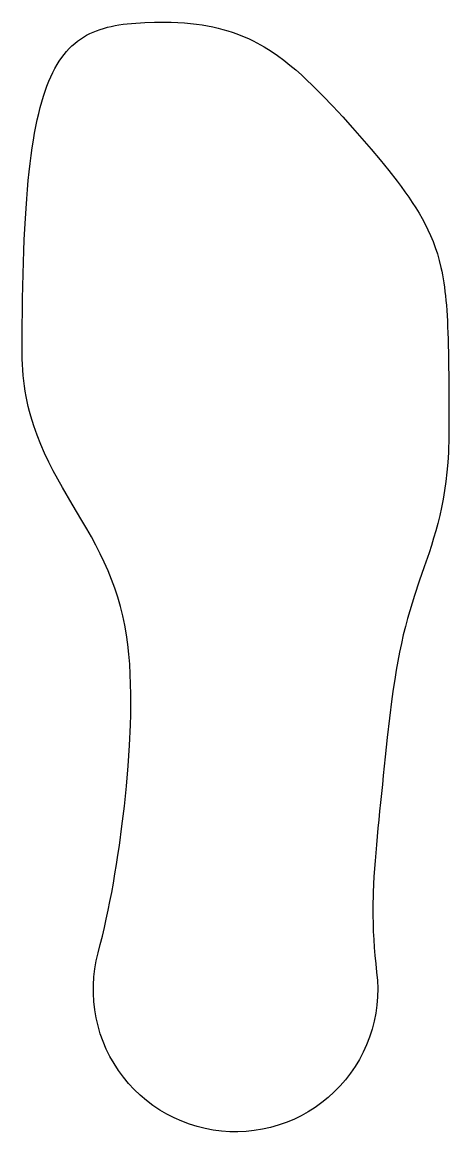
# Model space of a CAD drawing. Extents: x 1 to 82, y 1 to 213.
import ezdxf

# ---------------------------------------------------------------- set-up
doc = ezdxf.new("R2010")
doc.units = 0
doc.layers.get('0').update_dxf_attribs({"linetype": 'CONTINUOUS'})

msp = doc.modelspace()

# ---------------------------------------------------------------- linework, layer by layer
at = {"color": 1}
msp.add_lwpolyline([(16.867445, 41.723586), (17.223404, 43.394592), (17.566233, 45.090495), (17.896139, 46.810706), (18.213343, 48.554534), (18.518067, 50.321212), (18.810501, 52.109889), (19.090782, 53.919605), (19.358956, 55.749317), (19.858563, 59.46397), (20.306971, 63.243282), (20.699511, 67.075145), (21.02964, 70.946388), (21.289326, 74.8432), (21.468104, 78.750886), (21.522614, 80.703723), (21.550584, 82.652833), (21.548884, 84.595659), (21.513844, 86.529435), (21.441454, 88.451291), (21.327511, 90.358339), (21.16783, 92.247779), (20.958422, 94.116998), (20.695677, 95.963667), (20.376539, 97.78583), (19.998625, 99.581965), (19.560333, 101.351031), (19.060957, 103.092516), (18.500792, 104.80649), (17.881241, 106.493647), (17.204901, 108.155348), (16.475527, 109.793591), (15.697884, 111.410939), (14.877596, 113.010435), (14.020989, 114.595519), (13.134936, 116.169947), (12.226704, 117.737707), (10.374081, 120.869981), (8.525688, 124.027), (7.623161, 125.625959), (6.745892, 127.244573), (5.901936, 128.887342), (5.099251, 130.5587), (4.345562, 132.262966), (3.648293, 134.004279), (3.014454, 135.786565), (2.45055, 137.613466), (2.196697, 138.544692), (1.96249, 139.488284), (1.748566, 140.444599), (1.5555, 141.413955), (1.383827, 142.396659), (1.234028, 143.392978), (1.106522, 144.403144), (1.001679, 145.427375), (0.919809, 146.465831), (0.861149, 147.518657), (0.825879, 148.585952), (0.814109, 149.667774), (0.818909, 152.373798), (0.833419, 155.001838), (0.857819, 157.553027), (0.892289, 160.028503), (0.936989, 162.429389), (0.992099, 164.75682), (1.057789, 167.011932), (1.134239, 169.19585), (1.221619, 171.309707), (1.320109, 173.354644), (1.429877, 175.331779), (1.551097, 177.242256), (1.683943, 179.087196), (1.828593, 180.867736), (1.985217, 182.585006), (2.15399, 184.240142), (2.335086, 185.834274), (2.528678, 187.36853), (2.734938, 188.844047), (2.954047, 190.261947), (3.186171, 191.623374), (3.431491, 192.929458), (3.690173, 194.181327), (3.962397, 195.380111), (4.248339, 196.526946), (4.548163, 197.622962), (4.862052, 198.669288), (5.190177, 199.66706), (5.532714, 200.617408), (5.88983, 201.521461), (6.261706, 202.380355), (6.648513, 203.195228), (7.050425, 203.967193), (7.46762, 204.697402), (7.900263, 205.38697), (8.348536, 206.037048), (8.812609, 206.648743), (9.292658, 207.223213), (9.788855, 207.761563), (10.301375, 208.264953), (10.830392, 208.734483), (11.376078, 209.171313), (11.938611, 209.576563), (12.51816, 209.951363), (13.114903, 210.296853), (13.729012, 210.614163), (14.360661, 210.904413), (15.010026, 211.168743), (15.677277, 211.408293), (16.36259, 211.624173), (17.066138, 211.817543), (17.788098, 211.989503), (18.528639, 212.141213), (19.28794, 212.273793), (20.06617, 212.388373), (20.863507, 212.486073), (21.680123, 212.568073), (22.51619, 212.635473), (23.37189, 212.689373), (24.24739, 212.730973), (26.05848, 212.781673), (27.95086, 212.796573), (29.27331, 212.780773), (30.54404, 212.734373), (31.76549, 212.658773), (32.93999, 212.555343), (34.06983, 212.425463), (35.15718, 212.270413), (36.20419, 212.091473), (37.21288, 211.889843), (38.18525, 211.666703), (39.12321, 211.423183), (40.02858, 211.160373), (40.90314, 210.879333), (41.7486, 210.581063), (42.56659, 210.266553), (43.35868, 209.936733), (44.1264, 209.592503), (44.87118, 209.234723), (45.59443, 208.864233), (46.98153, 208.088253), (48.29764, 207.270543), (49.55179, 206.41653), (50.75214, 205.531177), (51.90603, 204.618976), (53.02001, 203.683956), (54.09986, 202.729763), (55.15067, 201.759601), (56.17685, 200.776332), (58.16968, 198.780162), (60.10136, 196.757511), (61.98639, 194.720165), (63.83195, 192.676227), (65.63907, 190.630855), (67.40384, 188.587032), (69.11855, 186.546306), (70.77291, 184.509548), (72.35508, 182.476993), (73.11516, 181.461811), (73.85242, 180.446621), (74.56526, 179.430431), (75.25212, 178.41183), (75.91144, 177.388897), (76.54179, 176.359134), (77.14178, 175.3194), (77.71014, 174.265827), (78.24572, 173.193752), (78.74751, 172.097644), (79.21468, 170.971027), (79.64657, 169.806427), (80.04271, 168.595264), (80.40288, 167.327812), (80.72706, 165.993106), (80.87573, 165.296756), (81.01553, 164.578888), (81.14653, 163.837753), (81.26882, 163.07151), (81.38252, 162.278225), (81.48777, 161.455875), (81.58477, 160.602333), (81.67357, 159.71537), (81.75447, 158.792667), (81.82767, 157.831783), (81.89337, 156.830188), (81.95187, 155.785232), (82.00347, 154.69416), (82.04847, 153.554096), (82.08717, 152.362056), (82.11997, 151.114936), (82.14727, 149.809509), (82.16957, 148.442428), (82.18717, 147.010223), (82.20067, 145.509288), (82.21067, 143.935905), (82.21767, 142.286205), (82.22167, 140.556198), (82.22367, 138.741754), (82.22448, 136.838602), (82.22458, 135.852388), (82.22459, 134.842332), (82.21859, 133.781726), (82.20159, 132.742038), (82.17329, 131.723156), (82.13369, 130.724906), (82.08299, 129.747047), (82.02129, 128.789283), (81.86573, 126.932552), (81.66859, 125.151208), (81.43188, 123.440942), (81.15798, 121.79671), (80.84955, 120.212815), (80.50953, 118.683015), (80.14113, 117.200413), (79.7476, 115.758415), (79.33244, 114.349581), (78.89919, 112.966581), (78.45142, 111.602094), (77.52656, 108.899917), (76.58592, 106.18728), (75.6565, 103.412025), (75.20398, 101.985935), (74.76354, 100.527088), (74.3378, 99.031003), (73.92906, 97.494133), (73.53914, 95.914073), (73.16933, 94.28977), (72.82036, 92.621711), (72.49231, 90.911945), (72.18472, 89.163894), (71.89668, 87.382146), (71.62686, 85.572223), (71.37368, 83.740365), (70.90969, 80.038101), (70.48896, 76.331062), (70.09668, 72.671249), (69.90761, 70.872264), (69.72215, 69.098773), (69.53999, 67.352893), (69.36126, 65.635661), (69.1864, 63.947204), (69.01611, 62.286933), (68.85128, 60.653686), (68.69294, 59.045932), (68.5422, 57.461871), (68.40024, 55.899471), (68.14775, 52.83039), (67.94628, 49.818004), (67.80763, 46.838386), (67.74413, 43.865569), (67.74428, 42.373603), (67.76758, 40.873855), (67.81528, 39.363571), (67.88848, 37.840278), (67.98818, 36.301879), (68.11511, 34.746658), (68.26988, 33.173324), (68.45284, 31.581039), (68.59934, 30.019477), (68.65534, 28.452049), (68.62074, 26.88401), (68.49561, 25.320579), (68.28035, 23.766998), (67.97571, 22.228439), (67.58268, 20.71006), (67.10259, 19.216918), (66.53703, 17.754005), (65.88791, 16.326209), (65.15738, 14.938308), (64.34789, 13.594924), (63.46214, 12.300544), (62.50309, 11.059509), (61.47394, 9.875947), (60.37813, 8.753817), (59.21933, 7.696877), (58.0014, 6.708647), (56.7284, 5.792433), (55.40461, 4.951293), (54.03443, 4.188033), (52.62244, 3.505203), (51.17336, 2.905103), (49.69203, 2.389713), (48.1834, 1.960763), (46.65251, 1.619693), (45.10447, 1.367643), (43.54445, 1.205433), (41.97767, 1.133633), (40.40936, 1.152433), (38.84476, 1.261843), (37.28908, 1.461463), (35.74755, 1.750623), (34.22529, 2.128353), (32.72739, 2.593403), (31.25887, 3.144213), (29.82462, 3.778953), (28.42943, 4.495483), (27.07797, 5.291423), (25.77476, 6.164113), (24.52414, 7.110637), (23.33029, 8.127827), (22.19719, 9.212297), (21.128651, 10.360407), (20.128222, 11.568344), (19.19925, 12.832054), (18.344837, 14.147324), (17.567839, 15.509758), (16.87085, 16.91481), (16.256199, 18.35778), (15.725939, 19.833847), (15.281842, 21.338089), (14.925391, 22.865471), (14.657776, 24.410896), (14.479893, 25.969208), (14.392333, 27.535187), (14.395433, 29.103607), (14.489103, 30.669235), (14.673063, 32.226829), (14.946704, 33.771202), (15.309112, 35.29718), (15.71914, 36.864548), (16.115478, 38.458198), (16.498218, 40.077972)], close=True, dxfattribs=at)

doc.saveas('drawing.dxf')
